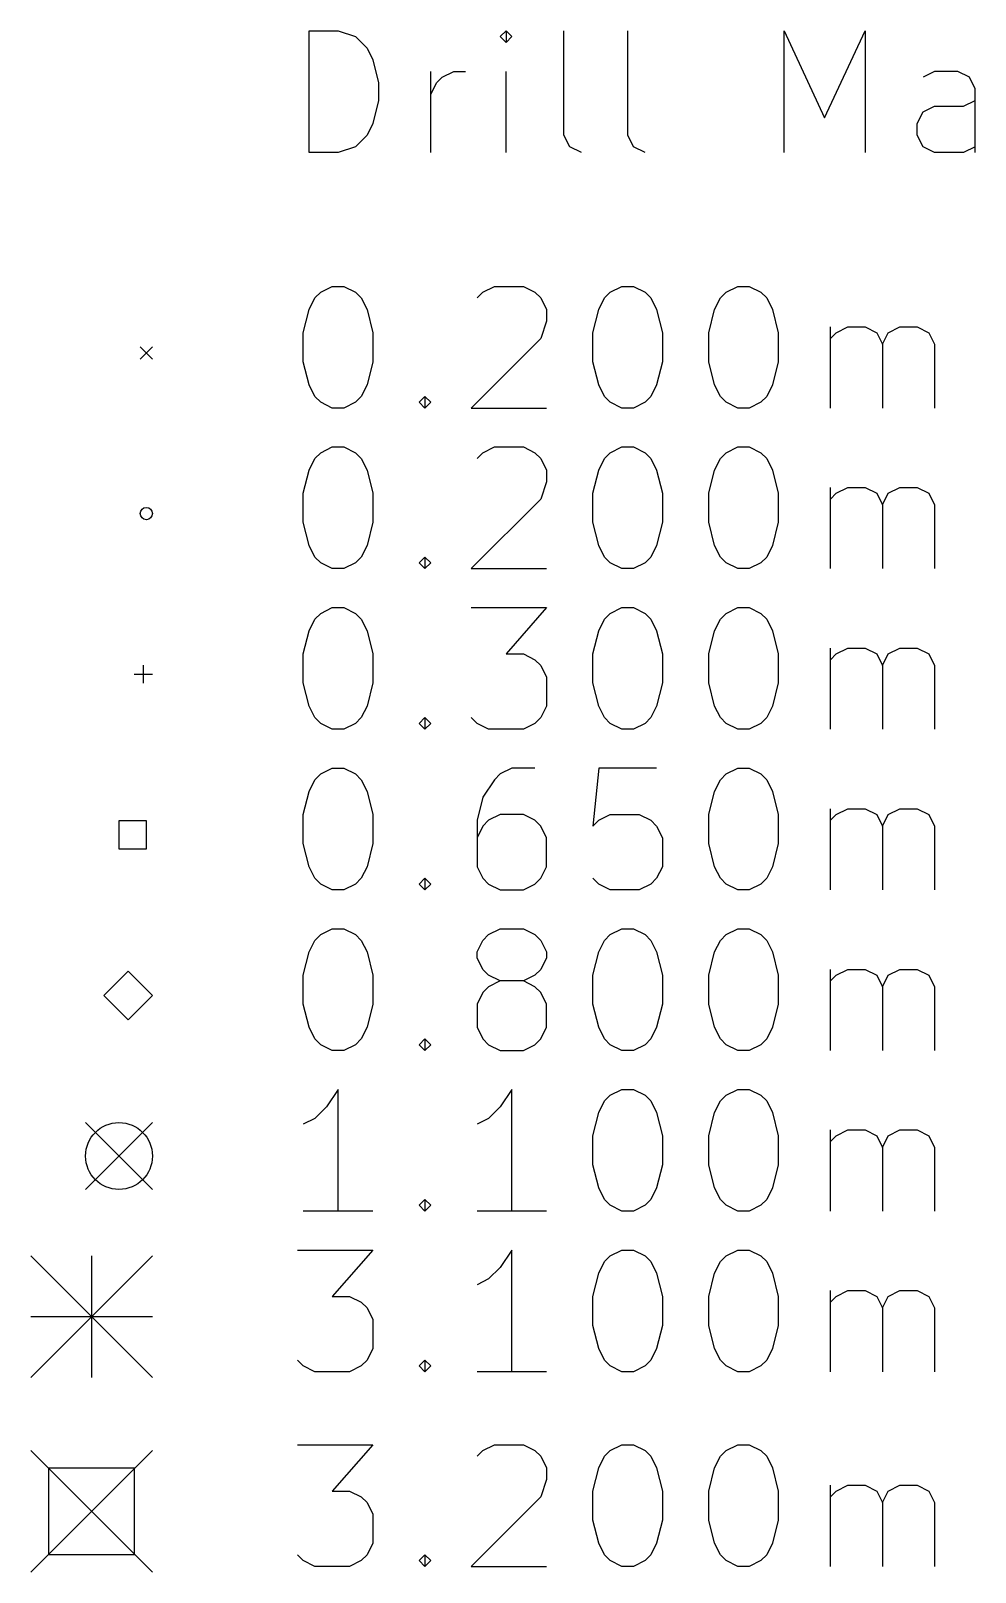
# Model space of a CAD drawing. Extents: x -2 to 85, y -27 to 85.
# Drawn here: x -2.08 to 13.45, y -26.52 to -1.18 of the extents above; entities that cross this region are included whole.
import ezdxf

# ---------------------------------------------------------------- set-up
doc = ezdxf.new("R2010")
doc.units = 0
doc.layers.add('BLACK', color=7, linetype='CONTINUOUS')

msp = doc.modelspace()

# ---------------------------------------------------------------- linework, layer by layer
at = {"layer": 'BLACK', "linetype": 'CONTINUOUS'}
for p, q in [((2.50119, -3.17976), (2.50119, -1.17976)), ((2.50119, -1.17976), (2.97738, -1.17976)), ((2.97738, -1.17976), (3.26309, -1.275)), ((5.73928, -1.17976), (5.64405, -1.275)), ((5.83452, -1.275), (5.73928, -1.17976)), ((5.73928, -1.17976), (5.73928, -1.37024)), ((6.69167, -2.89405), (6.69167, -1.17976)), ((7.73928, -2.89405), (7.73928, -1.17976)), ((10.3107, -3.17976), (10.3107, -1.17976)), ((10.3107, -1.17976), (10.9774, -2.60833)), ((10.9774, -2.60833), (11.644, -1.17976)), ((11.644, -1.17976), (11.644, -3.17976)), ((3.26309, -1.275), (3.45357, -1.46548)), ((3.45357, -1.46548), (3.54881, -1.65595)), ((5.64405, -1.275), (5.73928, -1.37024)), ((5.73928, -1.37024), (5.83452, -1.275)), ((3.54881, -1.65595), (3.64405, -2.0369)), ((4.50119, -3.17976), (4.50119, -1.84643)), ((4.59643, -2.0369), (4.69167, -1.94167)), ((4.69167, -1.94167), (4.88214, -1.84643)), ((4.88214, -1.84643), (5.07262, -1.84643)), ((5.73928, -3.17976), (5.73928, -1.84643)), ((12.7869, -1.84643), (12.5964, -1.94167)), ((13.1679, -1.84643), (12.7869, -1.84643)), ((13.3583, -1.94167), (13.1679, -1.84643)), ((13.4536, -2.13214), (13.3583, -1.94167)), ((3.64405, -2.0369), (3.64405, -2.32262)), ((4.50119, -2.22738), (4.59643, -2.0369)), ((13.4536, -3.17976), (13.4536, -2.13214)), ((3.64405, -2.32262), (3.54881, -2.70357)), ((12.5012, -2.70357), (12.5964, -2.51309)), ((12.5964, -2.51309), (12.7869, -2.41786)), ((12.7869, -2.41786), (13.2631, -2.41786)), ((13.2631, -2.41786), (13.4536, -2.32262)), ((3.54881, -2.70357), (3.45357, -2.89405)), ((12.5012, -2.89405), (12.5012, -2.70357)), ((3.45357, -2.89405), (3.26309, -3.08452)), ((6.7869, -3.08452), (6.69167, -2.89405)), ((7.83452, -3.08452), (7.73928, -2.89405)), ((12.5964, -3.08452), (12.5012, -2.89405)), ((2.97738, -3.17976), (2.50119, -3.17976)), ((3.26309, -3.08452), (2.97738, -3.17976)), ((6.97738, -3.17976), (6.7869, -3.08452)), ((8.025, -3.17976), (7.83452, -3.08452)), ((12.7869, -3.17976), (12.5964, -3.08452)), ((13.2631, -3.17976), (12.7869, -3.17976)), ((13.4536, -3.08452), (13.2631, -3.17976)), ((2.50119, -5.76071), (2.59643, -5.57024)), ((2.59643, -5.57024), (2.69167, -5.475)), ((2.69167, -5.475), (2.88214, -5.37976)), ((2.88214, -5.37976), (3.07262, -5.37976)), ((3.07262, -5.37976), (3.26309, -5.475)), ((3.26309, -5.475), (3.35833, -5.57024)), ((3.35833, -5.57024), (3.45357, -5.76071)), ((5.26309, -5.57024), (5.35833, -5.475)), ((5.35833, -5.475), (5.54881, -5.37976)), ((5.54881, -5.37976), (6.025, -5.37976)), ((6.025, -5.37976), (6.21548, -5.475)), ((6.21548, -5.475), (6.31071, -5.57024)), ((6.31071, -5.57024), (6.40595, -5.76071)), ((7.26309, -5.76071), (7.35833, -5.57024)), ((7.35833, -5.57024), (7.45357, -5.475)), ((7.45357, -5.475), (7.64405, -5.37976)), ((7.64405, -5.37976), (7.83452, -5.37976)), ((7.83452, -5.37976), (8.025, -5.475)), ((8.025, -5.475), (8.12024, -5.57024)), ((8.12024, -5.57024), (8.21548, -5.76071)), ((9.16786, -5.76071), (9.26309, -5.57024)), ((9.26309, -5.57024), (9.35833, -5.475)), ((9.35833, -5.475), (9.54881, -5.37976)), ((9.54881, -5.37976), (9.73928, -5.37976)), ((9.73928, -5.37976), (9.92976, -5.475)), ((9.92976, -5.475), (10.025, -5.57024)), ((10.025, -5.57024), (10.1202, -5.76071)), ((2.40595, -6.14167), (2.50119, -5.76071)), ((3.45357, -5.76071), (3.54881, -6.14167)), ((6.40595, -5.76071), (6.40595, -5.95119)), ((7.16786, -6.14167), (7.26309, -5.76071)), ((8.21548, -5.76071), (8.31071, -6.14167)), ((9.07262, -6.14167), (9.16786, -5.76071)), ((10.1202, -5.76071), (10.2155, -6.14167)), ((6.40595, -5.95119), (6.31071, -6.2369)), ((11.0726, -7.37976), (11.0726, -6.04643)), ((11.1679, -6.14167), (11.3583, -6.04643)), ((11.3583, -6.04643), (11.644, -6.04643)), ((11.644, -6.04643), (11.8345, -6.14167)), ((12.025, -6.14167), (12.2155, -6.04643)), ((12.2155, -6.04643), (12.5012, -6.04643)), ((12.5012, -6.04643), (12.6917, -6.14167)), ((2.40595, -6.61786), (2.40595, -6.14167)), ((3.54881, -6.14167), (3.54881, -6.61786)), ((6.31071, -6.2369), (5.16786, -7.37976)), ((7.16786, -6.61786), (7.16786, -6.14167)), ((8.31071, -6.14167), (8.31071, -6.61786)), ((9.07262, -6.61786), (9.07262, -6.14167)), ((10.2155, -6.14167), (10.2155, -6.61786)), ((11.0726, -6.2369), (11.1679, -6.14167)), ((11.8345, -6.14167), (11.9298, -6.33214)), ((11.9298, -6.33214), (12.025, -6.14167)), ((11.9298, -6.33214), (11.9298, -7.37976)), ((12.6917, -6.14167), (12.7869, -6.33214)), ((12.7869, -6.33214), (12.7869, -7.37976)), ((-0.275, -6.375), (-0.075, -6.575)), ((-0.075, -6.375), (-0.275, -6.575)), ((2.50119, -6.99881), (2.40595, -6.61786)), ((3.54881, -6.61786), (3.45357, -6.99881)), ((7.26309, -6.99881), (7.16786, -6.61786)), ((8.31071, -6.61786), (8.21548, -6.99881)), ((9.16786, -6.99881), (9.07262, -6.61786)), ((10.2155, -6.61786), (10.1202, -6.99881)), ((2.59643, -7.18928), (2.50119, -6.99881)), ((3.45357, -6.99881), (3.35833, -7.18928)), ((7.35833, -7.18928), (7.26309, -6.99881)), ((8.21548, -6.99881), (8.12024, -7.18928)), ((9.26309, -7.18928), (9.16786, -6.99881)), ((10.1202, -6.99881), (10.025, -7.18928)), ((2.69167, -7.28452), (2.59643, -7.18928)), ((2.88214, -7.37976), (2.69167, -7.28452)), ((3.26309, -7.28452), (3.07262, -7.37976)), ((3.35833, -7.18928), (3.26309, -7.28452)), ((4.31071, -7.28452), (4.40595, -7.18928)), ((4.40595, -7.37976), (4.31071, -7.28452)), ((4.40595, -7.18928), (4.50119, -7.28452)), ((4.40595, -7.18928), (4.40595, -7.37976)), ((4.50119, -7.28452), (4.40595, -7.37976)), ((7.45357, -7.28452), (7.35833, -7.18928)), ((7.64405, -7.37976), (7.45357, -7.28452)), ((8.025, -7.28452), (7.83452, -7.37976)), ((8.12024, -7.18928), (8.025, -7.28452)), ((9.35833, -7.28452), (9.26309, -7.18928)), ((9.54881, -7.37976), (9.35833, -7.28452)), ((9.92976, -7.28452), (9.73928, -7.37976)), ((10.025, -7.18928), (9.92976, -7.28452)), ((3.07262, -7.37976), (2.88214, -7.37976)), ((5.16786, -7.37976), (6.40595, -7.37976)), ((7.83452, -7.37976), (7.64405, -7.37976)), ((9.73928, -7.37976), (9.54881, -7.37976)), ((2.69167, -8.115), (2.88214, -8.01976)), ((2.88214, -8.01976), (3.07262, -8.01976)), ((3.07262, -8.01976), (3.26309, -8.115)), ((5.35833, -8.115), (5.54881, -8.01976)), ((5.54881, -8.01976), (6.025, -8.01976)), ((6.025, -8.01976), (6.21548, -8.115)), ((7.45357, -8.115), (7.64405, -8.01976)), ((7.64405, -8.01976), (7.83452, -8.01976)), ((7.83452, -8.01976), (8.025, -8.115)), ((9.35833, -8.115), (9.54881, -8.01976)), ((9.54881, -8.01976), (9.73928, -8.01976)), ((9.73928, -8.01976), (9.92976, -8.115)), ((2.50119, -8.40071), (2.59643, -8.21024)), ((2.59643, -8.21024), (2.69167, -8.115)), ((3.26309, -8.115), (3.35833, -8.21024)), ((3.35833, -8.21024), (3.45357, -8.40071)), ((5.26309, -8.21024), (5.35833, -8.115)), ((6.21548, -8.115), (6.31071, -8.21024)), ((6.31071, -8.21024), (6.40595, -8.40071)), ((7.26309, -8.40071), (7.35833, -8.21024)), ((7.35833, -8.21024), (7.45357, -8.115)), ((8.025, -8.115), (8.12024, -8.21024)), ((8.12024, -8.21024), (8.21548, -8.40071)), ((9.16786, -8.40071), (9.26309, -8.21024)), ((9.26309, -8.21024), (9.35833, -8.115)), ((9.92976, -8.115), (10.025, -8.21024)), ((10.025, -8.21024), (10.1202, -8.40071)), ((2.40595, -8.78167), (2.50119, -8.40071)), ((3.45357, -8.40071), (3.54881, -8.78167)), ((6.40595, -8.59119), (6.31071, -8.8769)), ((6.40595, -8.40071), (6.40595, -8.59119)), ((7.16786, -8.78167), (7.26309, -8.40071)), ((8.21548, -8.40071), (8.31071, -8.78167)), ((9.07262, -8.78167), (9.16786, -8.40071)), ((10.1202, -8.40071), (10.2155, -8.78167)), ((2.40595, -9.25786), (2.40595, -8.78167)), ((3.54881, -8.78167), (3.54881, -9.25786)), ((7.16786, -9.25786), (7.16786, -8.78167)), ((8.31071, -8.78167), (8.31071, -9.25786)), ((9.07262, -9.25786), (9.07262, -8.78167)), ((10.2155, -8.78167), (10.2155, -9.25786)), ((11.0726, -10.0198), (11.0726, -8.68643)), ((11.0726, -8.8769), (11.1679, -8.78167)), ((11.1679, -8.78167), (11.3583, -8.68643)), ((11.3583, -8.68643), (11.644, -8.68643)), ((11.644, -8.68643), (11.8345, -8.78167)), ((11.8345, -8.78167), (11.9298, -8.97214)), ((11.9298, -8.97214), (12.025, -8.78167)), ((12.025, -8.78167), (12.2155, -8.68643)), ((12.2155, -8.68643), (12.5012, -8.68643)), ((12.5012, -8.68643), (12.6917, -8.78167)), ((12.6917, -8.78167), (12.7869, -8.97214)), ((6.31071, -8.8769), (5.16786, -10.0198)), ((11.9298, -8.97214), (11.9298, -10.0198)), ((12.7869, -8.97214), (12.7869, -10.0198)), ((2.50119, -9.63881), (2.40595, -9.25786)), ((3.54881, -9.25786), (3.45357, -9.63881)), ((7.26309, -9.63881), (7.16786, -9.25786)), ((8.31071, -9.25786), (8.21548, -9.63881)), ((9.16786, -9.63881), (9.07262, -9.25786)), ((10.2155, -9.25786), (10.1202, -9.63881)), ((2.59643, -9.82928), (2.50119, -9.63881)), ((2.69167, -9.92452), (2.59643, -9.82928)), ((3.35833, -9.82928), (3.26309, -9.92452)), ((3.45357, -9.63881), (3.35833, -9.82928)), ((4.31071, -9.92452), (4.40595, -9.82928)), ((4.40595, -9.82928), (4.50119, -9.92452)), ((4.40595, -9.82928), (4.40595, -10.0198)), ((7.35833, -9.82928), (7.26309, -9.63881)), ((7.45357, -9.92452), (7.35833, -9.82928)), ((8.12024, -9.82928), (8.025, -9.92452)), ((8.21548, -9.63881), (8.12024, -9.82928)), ((9.26309, -9.82928), (9.16786, -9.63881)), ((9.35833, -9.92452), (9.26309, -9.82928)), ((10.025, -9.82928), (9.92976, -9.92452)), ((10.1202, -9.63881), (10.025, -9.82928)), ((2.88214, -10.0198), (2.69167, -9.92452)), ((3.07262, -10.0198), (2.88214, -10.0198)), ((3.26309, -9.92452), (3.07262, -10.0198)), ((4.40595, -10.0198), (4.31071, -9.92452)), ((4.50119, -9.92452), (4.40595, -10.0198)), ((5.16786, -10.0198), (6.40595, -10.0198)), ((7.64405, -10.0198), (7.45357, -9.92452)), ((7.83452, -10.0198), (7.64405, -10.0198)), ((8.025, -9.92452), (7.83452, -10.0198)), ((9.54881, -10.0198), (9.35833, -9.92452)), ((9.73928, -10.0198), (9.54881, -10.0198)), ((9.92976, -9.92452), (9.73928, -10.0198)), ((2.50119, -11.0407), (2.59643, -10.8502)), ((2.59643, -10.8502), (2.69167, -10.755)), ((2.69167, -10.755), (2.88214, -10.6598)), ((2.88214, -10.6598), (3.07262, -10.6598)), ((3.07262, -10.6598), (3.26309, -10.755)), ((3.26309, -10.755), (3.35833, -10.8502)), ((3.35833, -10.8502), (3.45357, -11.0407)), ((5.16786, -10.6598), (6.40595, -10.6598)), ((6.40595, -10.6598), (5.73928, -11.4217)), ((7.26309, -11.0407), (7.35833, -10.8502)), ((7.35833, -10.8502), (7.45357, -10.755)), ((7.45357, -10.755), (7.64405, -10.6598)), ((7.64405, -10.6598), (7.83452, -10.6598)), ((7.83452, -10.6598), (8.025, -10.755)), ((8.025, -10.755), (8.12024, -10.8502)), ((8.12024, -10.8502), (8.21548, -11.0407)), ((9.16786, -11.0407), (9.26309, -10.8502)), ((9.26309, -10.8502), (9.35833, -10.755)), ((9.35833, -10.755), (9.54881, -10.6598)), ((9.54881, -10.6598), (9.73928, -10.6598)), ((9.73928, -10.6598), (9.92976, -10.755)), ((9.92976, -10.755), (10.025, -10.8502)), ((10.025, -10.8502), (10.1202, -11.0407)), ((2.40595, -11.4217), (2.50119, -11.0407)), ((3.45357, -11.0407), (3.54881, -11.4217)), ((7.16786, -11.4217), (7.26309, -11.0407)), ((8.21548, -11.0407), (8.31071, -11.4217)), ((9.07262, -11.4217), (9.16786, -11.0407)), ((10.1202, -11.0407), (10.2155, -11.4217)), ((11.0726, -12.6598), (11.0726, -11.3264)), ((11.1679, -11.4217), (11.3583, -11.3264)), ((11.3583, -11.3264), (11.644, -11.3264)), ((11.644, -11.3264), (11.8345, -11.4217)), ((12.025, -11.4217), (12.2155, -11.3264)), ((12.2155, -11.3264), (12.5012, -11.3264)), ((12.5012, -11.3264), (12.6917, -11.4217)), ((-0.225, -11.605), (-0.225, -11.905)), ((2.40595, -11.8979), (2.40595, -11.4217)), ((3.54881, -11.4217), (3.54881, -11.8979)), ((5.73928, -11.4217), (6.025, -11.4217)), ((6.025, -11.4217), (6.21548, -11.5169)), ((6.21548, -11.5169), (6.31071, -11.6121)), ((6.31071, -11.6121), (6.40595, -11.8026)), ((7.16786, -11.8979), (7.16786, -11.4217)), ((8.31071, -11.4217), (8.31071, -11.8979)), ((9.07262, -11.8979), (9.07262, -11.4217)), ((10.2155, -11.4217), (10.2155, -11.8979)), ((11.0726, -11.5169), (11.1679, -11.4217)), ((11.8345, -11.4217), (11.9298, -11.6121)), ((11.9298, -11.6121), (12.025, -11.4217)), ((11.9298, -11.6121), (11.9298, -12.6598)), ((12.6917, -11.4217), (12.7869, -11.6121)), ((12.7869, -11.6121), (12.7869, -12.6598)), ((-0.375, -11.755), (-0.075, -11.755)), ((2.50119, -12.2788), (2.40595, -11.8979)), ((3.54881, -11.8979), (3.45357, -12.2788)), ((6.40595, -11.8026), (6.40595, -12.2788)), ((7.26309, -12.2788), (7.16786, -11.8979)), ((8.31071, -11.8979), (8.21548, -12.2788)), ((9.16786, -12.2788), (9.07262, -11.8979)), ((10.2155, -11.8979), (10.1202, -12.2788)), ((2.59643, -12.4693), (2.50119, -12.2788)), ((3.45357, -12.2788), (3.35833, -12.4693)), ((6.40595, -12.2788), (6.31071, -12.4693)), ((7.35833, -12.4693), (7.26309, -12.2788)), ((8.21548, -12.2788), (8.12024, -12.4693)), ((9.26309, -12.4693), (9.16786, -12.2788)), ((10.1202, -12.2788), (10.025, -12.4693)), ((2.69167, -12.5645), (2.59643, -12.4693)), ((2.88214, -12.6598), (2.69167, -12.5645)), ((3.07262, -12.6598), (2.88214, -12.6598)), ((3.26309, -12.5645), (3.07262, -12.6598)), ((3.35833, -12.4693), (3.26309, -12.5645)), ((4.31071, -12.5645), (4.40595, -12.4693)), ((4.40595, -12.6598), (4.31071, -12.5645)), ((4.40595, -12.4693), (4.50119, -12.5645)), ((4.40595, -12.4693), (4.40595, -12.6598)), ((4.50119, -12.5645), (4.40595, -12.6598)), ((5.26309, -12.5645), (5.16786, -12.4693)), ((5.45357, -12.6598), (5.26309, -12.5645)), ((6.025, -12.6598), (5.45357, -12.6598)), ((6.21548, -12.5645), (6.025, -12.6598)), ((6.31071, -12.4693), (6.21548, -12.5645)), ((7.45357, -12.5645), (7.35833, -12.4693)), ((7.64405, -12.6598), (7.45357, -12.5645)), ((7.83452, -12.6598), (7.64405, -12.6598)), ((8.025, -12.5645), (7.83452, -12.6598)), ((8.12024, -12.4693), (8.025, -12.5645)), ((9.35833, -12.5645), (9.26309, -12.4693)), ((9.54881, -12.6598), (9.35833, -12.5645)), ((9.73928, -12.6598), (9.54881, -12.6598)), ((9.92976, -12.5645), (9.73928, -12.6598)), ((10.025, -12.4693), (9.92976, -12.5645)), ((2.59643, -13.4902), (2.69167, -13.395)), ((2.69167, -13.395), (2.88214, -13.2998)), ((2.88214, -13.2998), (3.07262, -13.2998)), ((3.07262, -13.2998), (3.26309, -13.395)), ((3.26309, -13.395), (3.35833, -13.4902)), ((5.64405, -13.395), (5.54881, -13.4902)), ((5.83452, -13.2998), (5.64405, -13.395)), ((6.21548, -13.2998), (5.83452, -13.2998)), ((7.26309, -13.2998), (7.16786, -14.2521)), ((8.21548, -13.2998), (7.26309, -13.2998)), ((9.26309, -13.4902), (9.35833, -13.395)), ((9.35833, -13.395), (9.54881, -13.2998)), ((9.54881, -13.2998), (9.73928, -13.2998)), ((9.73928, -13.2998), (9.92976, -13.395)), ((9.92976, -13.395), (10.025, -13.4902)), ((2.40595, -14.0617), (2.50119, -13.6807)), ((2.50119, -13.6807), (2.59643, -13.4902)), ((3.35833, -13.4902), (3.45357, -13.6807)), ((3.45357, -13.6807), (3.54881, -14.0617)), ((5.54881, -13.4902), (5.35833, -13.776)), ((9.07262, -14.0617), (9.16786, -13.6807)), ((9.16786, -13.6807), (9.26309, -13.4902)), ((10.025, -13.4902), (10.1202, -13.6807)), ((10.1202, -13.6807), (10.2155, -14.0617)), ((5.35833, -13.776), (5.26309, -14.1569)), ((-0.17019, -14.1652), (-0.62981, -14.1652)), ((-0.62981, -14.1652), (-0.62981, -14.6248)), ((-0.17019, -14.6248), (-0.17019, -14.1652)), ((2.40595, -14.5379), (2.40595, -14.0617)), ((3.54881, -14.0617), (3.54881, -14.5379)), ((5.26309, -14.1569), (5.26309, -14.9188)), ((5.45357, -14.1569), (5.35833, -14.2521)), ((5.64405, -14.0617), (5.45357, -14.1569)), ((6.025, -14.0617), (5.64405, -14.0617)), ((6.21548, -14.1569), (6.025, -14.0617)), ((6.31071, -14.2521), (6.21548, -14.1569)), ((7.16786, -14.2521), (7.26309, -14.1569)), ((7.26309, -14.1569), (7.45357, -14.0617)), ((7.45357, -14.0617), (7.92976, -14.0617)), ((7.92976, -14.0617), (8.12024, -14.1569)), ((8.12024, -14.1569), (8.21548, -14.2521)), ((9.07262, -14.5379), (9.07262, -14.0617)), ((10.2155, -14.0617), (10.2155, -14.5379)), ((11.0726, -15.2998), (11.0726, -13.9664)), ((11.0726, -14.1569), (11.1679, -14.0617)), ((11.1679, -14.0617), (11.3583, -13.9664)), ((11.3583, -13.9664), (11.644, -13.9664)), ((11.644, -13.9664), (11.8345, -14.0617)), ((11.8345, -14.0617), (11.9298, -14.2521)), ((11.9298, -14.2521), (12.025, -14.0617)), ((12.025, -14.0617), (12.2155, -13.9664)), ((12.2155, -13.9664), (12.5012, -13.9664)), ((12.5012, -13.9664), (12.6917, -14.0617)), ((12.6917, -14.0617), (12.7869, -14.2521)), ((5.35833, -14.2521), (5.26309, -14.4426)), ((6.40595, -14.4426), (6.31071, -14.2521)), ((8.21548, -14.2521), (8.31071, -14.4426)), ((11.9298, -14.2521), (11.9298, -15.2998)), ((12.7869, -14.2521), (12.7869, -15.2998)), ((-0.62981, -14.6248), (-0.17019, -14.6248)), ((2.50119, -14.9188), (2.40595, -14.5379)), ((3.54881, -14.5379), (3.45357, -14.9188)), ((6.40595, -14.9188), (6.40595, -14.4426)), ((8.31071, -14.4426), (8.31071, -14.9188)), ((9.16786, -14.9188), (9.07262, -14.5379)), ((10.2155, -14.5379), (10.1202, -14.9188)), ((2.59643, -15.1093), (2.50119, -14.9188)), ((3.45357, -14.9188), (3.35833, -15.1093)), ((5.26309, -14.9188), (5.35833, -15.1093)), ((6.31071, -15.1093), (6.40595, -14.9188)), ((8.31071, -14.9188), (8.21548, -15.1093)), ((9.26309, -15.1093), (9.16786, -14.9188)), ((10.1202, -14.9188), (10.025, -15.1093)), ((2.69167, -15.2045), (2.59643, -15.1093)), ((3.35833, -15.1093), (3.26309, -15.2045)), ((4.31071, -15.2045), (4.40595, -15.1093)), ((4.40595, -15.1093), (4.50119, -15.2045)), ((4.40595, -15.1093), (4.40595, -15.2998)), ((5.35833, -15.1093), (5.45357, -15.2045)), ((6.21548, -15.2045), (6.31071, -15.1093)), ((7.26309, -15.2045), (7.16786, -15.1093)), ((8.21548, -15.1093), (8.12024, -15.2045)), ((9.35833, -15.2045), (9.26309, -15.1093)), ((10.025, -15.1093), (9.92976, -15.2045)), ((2.88214, -15.2998), (2.69167, -15.2045)), ((3.07262, -15.2998), (2.88214, -15.2998)), ((3.26309, -15.2045), (3.07262, -15.2998)), ((4.40595, -15.2998), (4.31071, -15.2045)), ((4.50119, -15.2045), (4.40595, -15.2998)), ((5.45357, -15.2045), (5.64405, -15.2998)), ((5.64405, -15.2998), (6.025, -15.2998)), ((6.025, -15.2998), (6.21548, -15.2045)), ((7.45357, -15.2998), (7.26309, -15.2045)), ((7.92976, -15.2998), (7.45357, -15.2998)), ((8.12024, -15.2045), (7.92976, -15.2998)), ((9.54881, -15.2998), (9.35833, -15.2045)), ((9.73928, -15.2998), (9.54881, -15.2998)), ((9.92976, -15.2045), (9.73928, -15.2998)), ((2.69167, -16.035), (2.88214, -15.9398)), ((2.88214, -15.9398), (3.07262, -15.9398)), ((3.07262, -15.9398), (3.26309, -16.035)), ((5.45357, -16.035), (5.64405, -15.9398)), ((5.64405, -15.9398), (6.025, -15.9398)), ((6.025, -15.9398), (6.21548, -16.035)), ((7.45357, -16.035), (7.64405, -15.9398)), ((7.64405, -15.9398), (7.83452, -15.9398)), ((7.83452, -15.9398), (8.025, -16.035)), ((9.35833, -16.035), (9.54881, -15.9398)), ((9.54881, -15.9398), (9.73928, -15.9398)), ((9.73928, -15.9398), (9.92976, -16.035)), ((2.50119, -16.3207), (2.59643, -16.1302)), ((2.59643, -16.1302), (2.69167, -16.035)), ((3.26309, -16.035), (3.35833, -16.1302)), ((3.35833, -16.1302), (3.45357, -16.3207)), ((5.26309, -16.3207), (5.35833, -16.1302)), ((5.35833, -16.1302), (5.45357, -16.035)), ((6.21548, -16.035), (6.31071, -16.1302)), ((6.31071, -16.1302), (6.40595, -16.3207)), ((7.26309, -16.3207), (7.35833, -16.1302)), ((7.35833, -16.1302), (7.45357, -16.035)), ((8.025, -16.035), (8.12024, -16.1302)), ((8.12024, -16.1302), (8.21548, -16.3207)), ((9.16786, -16.3207), (9.26309, -16.1302)), ((9.26309, -16.1302), (9.35833, -16.035)), ((9.92976, -16.035), (10.025, -16.1302)), ((10.025, -16.1302), (10.1202, -16.3207)), ((2.40595, -16.7017), (2.50119, -16.3207)), ((3.45357, -16.3207), (3.54881, -16.7017)), ((5.26309, -16.416), (5.26309, -16.3207)), ((5.35833, -16.6064), (5.26309, -16.416)), ((6.40595, -16.416), (6.31071, -16.6064)), ((6.40595, -16.3207), (6.40595, -16.416)), ((7.16786, -16.7017), (7.26309, -16.3207)), ((8.21548, -16.3207), (8.31071, -16.7017)), ((9.07262, -16.7017), (9.16786, -16.3207)), ((10.1202, -16.3207), (10.2155, -16.7017)), ((-0.475, -16.635), (-0.875, -17.035)), ((-0.075, -17.035), (-0.475, -16.635)), ((2.40595, -17.1779), (2.40595, -16.7017)), ((3.54881, -16.7017), (3.54881, -17.1779)), ((5.45357, -16.7017), (5.35833, -16.6064)), ((5.64405, -16.7969), (5.45357, -16.7017)), ((6.21548, -16.7017), (6.025, -16.7969)), ((6.31071, -16.6064), (6.21548, -16.7017)), ((7.16786, -17.1779), (7.16786, -16.7017)), ((8.31071, -16.7017), (8.31071, -17.1779)), ((9.07262, -17.1779), (9.07262, -16.7017)), ((10.2155, -16.7017), (10.2155, -17.1779)), ((11.0726, -17.9398), (11.0726, -16.6064)), ((11.0726, -16.7969), (11.1679, -16.7017)), ((11.1679, -16.7017), (11.3583, -16.6064)), ((11.3583, -16.6064), (11.644, -16.6064)), ((11.644, -16.6064), (11.8345, -16.7017)), ((11.8345, -16.7017), (11.9298, -16.8921)), ((11.9298, -16.8921), (12.025, -16.7017)), ((12.025, -16.7017), (12.2155, -16.6064)), ((12.2155, -16.6064), (12.5012, -16.6064)), ((12.5012, -16.6064), (12.6917, -16.7017)), ((12.6917, -16.7017), (12.7869, -16.8921)), ((5.45357, -16.8921), (5.35833, -16.9874)), ((5.64405, -16.7969), (5.45357, -16.8921)), ((6.025, -16.7969), (5.64405, -16.7969)), ((6.21548, -16.8921), (6.025, -16.7969)), ((6.31071, -16.9874), (6.21548, -16.8921)), ((11.9298, -16.8921), (11.9298, -17.9398)), ((12.7869, -16.8921), (12.7869, -17.9398)), ((-0.875, -17.035), (-0.475, -17.435)), ((-0.475, -17.435), (-0.075, -17.035)), ((2.50119, -17.5588), (2.40595, -17.1779)), ((3.54881, -17.1779), (3.45357, -17.5588)), ((5.35833, -16.9874), (5.26309, -17.1779)), ((5.26309, -17.1779), (5.26309, -17.5588)), ((6.40595, -17.1779), (6.31071, -16.9874)), ((6.40595, -17.5588), (6.40595, -17.1779)), ((7.26309, -17.5588), (7.16786, -17.1779)), ((8.31071, -17.1779), (8.21548, -17.5588)), ((9.16786, -17.5588), (9.07262, -17.1779)), ((10.2155, -17.1779), (10.1202, -17.5588)), ((2.59643, -17.7493), (2.50119, -17.5588)), ((3.45357, -17.5588), (3.35833, -17.7493)), ((5.26309, -17.5588), (5.35833, -17.7493)), ((6.31071, -17.7493), (6.40595, -17.5588)), ((7.35833, -17.7493), (7.26309, -17.5588)), ((8.21548, -17.5588), (8.12024, -17.7493)), ((9.26309, -17.7493), (9.16786, -17.5588)), ((10.1202, -17.5588), (10.025, -17.7493)), ((2.69167, -17.8445), (2.59643, -17.7493)), ((2.88214, -17.9398), (2.69167, -17.8445)), ((3.07262, -17.9398), (2.88214, -17.9398)), ((3.26309, -17.8445), (3.07262, -17.9398)), ((3.35833, -17.7493), (3.26309, -17.8445)), ((4.31071, -17.8445), (4.40595, -17.7493)), ((4.40595, -17.9398), (4.31071, -17.8445)), ((4.40595, -17.7493), (4.50119, -17.8445)), ((4.40595, -17.7493), (4.40595, -17.9398)), ((4.50119, -17.8445), (4.40595, -17.9398)), ((5.35833, -17.7493), (5.45357, -17.8445)), ((5.45357, -17.8445), (5.64405, -17.9398)), ((5.64405, -17.9398), (6.025, -17.9398)), ((6.025, -17.9398), (6.21548, -17.8445)), ((6.21548, -17.8445), (6.31071, -17.7493)), ((7.45357, -17.8445), (7.35833, -17.7493)), ((7.64405, -17.9398), (7.45357, -17.8445)), ((7.83452, -17.9398), (7.64405, -17.9398)), ((8.025, -17.8445), (7.83452, -17.9398)), ((8.12024, -17.7493), (8.025, -17.8445)), ((9.35833, -17.8445), (9.26309, -17.7493)), ((9.54881, -17.9398), (9.35833, -17.8445)), ((9.73928, -17.9398), (9.54881, -17.9398)), ((9.92976, -17.8445), (9.73928, -17.9398)), ((10.025, -17.7493), (9.92976, -17.8445)), ((2.97738, -18.5798), (2.7869, -18.8655)), ((2.97738, -20.5798), (2.97738, -18.5798)), ((5.83452, -18.5798), (5.64405, -18.8655)), ((5.83452, -20.5798), (5.83452, -18.5798)), ((7.35833, -18.7702), (7.45357, -18.675)), ((7.45357, -18.675), (7.64405, -18.5798)), ((7.64405, -18.5798), (7.83452, -18.5798)), ((7.83452, -18.5798), (8.025, -18.675)), ((8.025, -18.675), (8.12024, -18.7702)), ((9.26309, -18.7702), (9.35833, -18.675)), ((9.35833, -18.675), (9.54881, -18.5798)), ((9.54881, -18.5798), (9.73928, -18.5798)), ((9.73928, -18.5798), (9.92976, -18.675)), ((9.92976, -18.675), (10.025, -18.7702)), ((2.7869, -18.8655), (2.59643, -19.056)), ((5.64405, -18.8655), (5.45357, -19.056)), ((7.16786, -19.3417), (7.26309, -18.9607)), ((7.26309, -18.9607), (7.35833, -18.7702)), ((8.12024, -18.7702), (8.21548, -18.9607)), ((8.21548, -18.9607), (8.31071, -19.3417)), ((9.07262, -19.3417), (9.16786, -18.9607)), ((9.16786, -18.9607), (9.26309, -18.7702)), ((10.025, -18.7702), (10.1202, -18.9607)), ((10.1202, -18.9607), (10.2155, -19.3417)), ((-1.175, -19.125), (-0.075, -20.225)), ((-0.075, -19.125), (-1.175, -20.225)), ((2.59643, -19.056), (2.40595, -19.1512)), ((5.45357, -19.056), (5.26309, -19.1512)), ((11.0726, -20.5798), (11.0726, -19.2464)), ((11.1679, -19.3417), (11.3583, -19.2464)), ((11.3583, -19.2464), (11.644, -19.2464)), ((11.644, -19.2464), (11.8345, -19.3417)), ((12.025, -19.3417), (12.2155, -19.2464)), ((12.2155, -19.2464), (12.5012, -19.2464)), ((12.5012, -19.2464), (12.6917, -19.3417)), ((7.16786, -19.8179), (7.16786, -19.3417)), ((8.31071, -19.3417), (8.31071, -19.8179)), ((9.07262, -19.8179), (9.07262, -19.3417)), ((10.2155, -19.3417), (10.2155, -19.8179)), ((11.0726, -19.4369), (11.1679, -19.3417)), ((11.8345, -19.3417), (11.9298, -19.5321)), ((11.9298, -19.5321), (12.025, -19.3417)), ((12.6917, -19.3417), (12.7869, -19.5321)), ((11.9298, -19.5321), (11.9298, -20.5798)), ((12.7869, -19.5321), (12.7869, -20.5798)), ((7.26309, -20.1988), (7.16786, -19.8179)), ((8.31071, -19.8179), (8.21548, -20.1988)), ((9.16786, -20.1988), (9.07262, -19.8179)), ((10.2155, -19.8179), (10.1202, -20.1988)), ((7.35833, -20.3893), (7.26309, -20.1988)), ((8.21548, -20.1988), (8.12024, -20.3893)), ((9.26309, -20.3893), (9.16786, -20.1988)), ((10.1202, -20.1988), (10.025, -20.3893)), ((4.31071, -20.4845), (4.40595, -20.3893)), ((4.40595, -20.5798), (4.31071, -20.4845)), ((4.40595, -20.3893), (4.50119, -20.4845)), ((4.40595, -20.3893), (4.40595, -20.5798)), ((4.50119, -20.4845), (4.40595, -20.5798)), ((7.45357, -20.4845), (7.35833, -20.3893)), ((7.64405, -20.5798), (7.45357, -20.4845)), ((8.025, -20.4845), (7.83452, -20.5798)), ((8.12024, -20.3893), (8.025, -20.4845)), ((9.35833, -20.4845), (9.26309, -20.3893)), ((9.54881, -20.5798), (9.35833, -20.4845)), ((9.92976, -20.4845), (9.73928, -20.5798)), ((10.025, -20.3893), (9.92976, -20.4845)), ((3.54881, -20.5798), (2.40595, -20.5798)), ((6.40595, -20.5798), (5.26309, -20.5798)), ((7.83452, -20.5798), (7.64405, -20.5798)), ((9.73928, -20.5798), (9.54881, -20.5798)), ((2.31071, -21.2198), (3.54881, -21.2198)), ((3.54881, -21.2198), (2.88214, -21.9817)), ((5.83452, -21.2198), (5.64405, -21.5055)), ((5.83452, -23.2198), (5.83452, -21.2198)), ((7.45357, -21.315), (7.64405, -21.2198)), ((7.64405, -21.2198), (7.83452, -21.2198)), ((7.83452, -21.2198), (8.025, -21.315)), ((9.35833, -21.315), (9.54881, -21.2198)), ((9.54881, -21.2198), (9.73928, -21.2198)), ((9.73928, -21.2198), (9.92976, -21.315)), ((-2.075, -21.315), (-0.075, -23.315)), ((-0.075, -21.315), (-2.075, -23.315)), ((-1.075, -21.315), (-1.075, -23.315)), ((5.64405, -21.5055), (5.45357, -21.696)), ((7.26309, -21.6007), (7.35833, -21.4102)), ((7.35833, -21.4102), (7.45357, -21.315)), ((8.025, -21.315), (8.12024, -21.4102)), ((8.12024, -21.4102), (8.21548, -21.6007)), ((9.16786, -21.6007), (9.26309, -21.4102)), ((9.26309, -21.4102), (9.35833, -21.315)), ((9.92976, -21.315), (10.025, -21.4102)), ((10.025, -21.4102), (10.1202, -21.6007)), ((5.45357, -21.696), (5.26309, -21.7912)), ((7.16786, -21.9817), (7.26309, -21.6007)), ((8.21548, -21.6007), (8.31071, -21.9817)), ((9.07262, -21.9817), (9.16786, -21.6007)), ((10.1202, -21.6007), (10.2155, -21.9817)), ((2.88214, -21.9817), (3.16786, -21.9817)), ((3.16786, -21.9817), (3.35833, -22.0769)), ((7.16786, -22.4579), (7.16786, -21.9817)), ((8.31071, -21.9817), (8.31071, -22.4579)), ((9.07262, -22.4579), (9.07262, -21.9817)), ((10.2155, -21.9817), (10.2155, -22.4579)), ((11.0726, -23.2198), (11.0726, -21.8864)), ((11.0726, -22.0769), (11.1679, -21.9817)), ((11.1679, -21.9817), (11.3583, -21.8864)), ((11.3583, -21.8864), (11.644, -21.8864)), ((11.644, -21.8864), (11.8345, -21.9817)), ((11.8345, -21.9817), (11.9298, -22.1721)), ((11.9298, -22.1721), (12.025, -21.9817)), ((12.025, -21.9817), (12.2155, -21.8864)), ((12.2155, -21.8864), (12.5012, -21.8864)), ((12.5012, -21.8864), (12.6917, -21.9817)), ((12.6917, -21.9817), (12.7869, -22.1721)), ((3.35833, -22.0769), (3.45357, -22.1721)), ((3.45357, -22.1721), (3.54881, -22.3626)), ((11.9298, -22.1721), (11.9298, -23.2198)), ((12.7869, -22.1721), (12.7869, -23.2198)), ((-2.075, -22.315), (-0.075, -22.315)), ((3.54881, -22.3626), (3.54881, -22.8388)), ((7.26309, -22.8388), (7.16786, -22.4579)), ((8.31071, -22.4579), (8.21548, -22.8388)), ((9.16786, -22.8388), (9.07262, -22.4579)), ((10.2155, -22.4579), (10.1202, -22.8388)), ((2.40595, -23.1245), (2.31071, -23.0293)), ((3.45357, -23.0293), (3.35833, -23.1245)), ((3.54881, -22.8388), (3.45357, -23.0293)), ((4.31071, -23.1245), (4.40595, -23.0293)), ((4.40595, -23.0293), (4.50119, -23.1245)), ((4.40595, -23.0293), (4.40595, -23.2198)), ((7.35833, -23.0293), (7.26309, -22.8388)), ((7.45357, -23.1245), (7.35833, -23.0293)), ((8.12024, -23.0293), (8.025, -23.1245)), ((8.21548, -22.8388), (8.12024, -23.0293)), ((9.26309, -23.0293), (9.16786, -22.8388)), ((9.35833, -23.1245), (9.26309, -23.0293)), ((10.025, -23.0293), (9.92976, -23.1245)), ((10.1202, -22.8388), (10.025, -23.0293)), ((2.59643, -23.2198), (2.40595, -23.1245)), ((3.16786, -23.2198), (2.59643, -23.2198)), ((3.35833, -23.1245), (3.16786, -23.2198)), ((4.40595, -23.2198), (4.31071, -23.1245)), ((4.50119, -23.1245), (4.40595, -23.2198)), ((6.40595, -23.2198), (5.26309, -23.2198)), ((7.64405, -23.2198), (7.45357, -23.1245)), ((7.83452, -23.2198), (7.64405, -23.2198)), ((8.025, -23.1245), (7.83452, -23.2198)), ((9.54881, -23.2198), (9.35833, -23.1245)), ((9.73928, -23.2198), (9.54881, -23.2198)), ((9.92976, -23.1245), (9.73928, -23.2198)), ((-2.075, -24.515), (-0.075, -26.515)), ((-0.075, -24.515), (-2.075, -26.515)), ((2.31071, -24.4198), (3.54881, -24.4198)), ((3.54881, -24.4198), (2.88214, -25.1817)), ((5.26309, -24.6102), (5.35833, -24.515)), ((5.35833, -24.515), (5.54881, -24.4198)), ((5.54881, -24.4198), (6.025, -24.4198)), ((6.025, -24.4198), (6.21548, -24.515)), ((6.21548, -24.515), (6.31071, -24.6102)), ((7.35833, -24.6102), (7.45357, -24.515)), ((7.45357, -24.515), (7.64405, -24.4198)), ((7.64405, -24.4198), (7.83452, -24.4198)), ((7.83452, -24.4198), (8.025, -24.515)), ((8.025, -24.515), (8.12024, -24.6102)), ((9.26309, -24.6102), (9.35833, -24.515)), ((9.35833, -24.515), (9.54881, -24.4198)), ((9.54881, -24.4198), (9.73928, -24.4198)), ((9.73928, -24.4198), (9.92976, -24.515)), ((9.92976, -24.515), (10.025, -24.6102)), ((-0.36789, -24.8079), (-1.78211, -24.8079)), ((-1.78211, -24.8079), (-1.78211, -26.2221)), ((-0.36789, -26.2221), (-0.36789, -24.8079)), ((6.31071, -24.6102), (6.40595, -24.8007)), ((6.40595, -24.8007), (6.40595, -24.9912)), ((7.16786, -25.1817), (7.26309, -24.8007)), ((7.26309, -24.8007), (7.35833, -24.6102)), ((8.12024, -24.6102), (8.21548, -24.8007)), ((8.21548, -24.8007), (8.31071, -25.1817)), ((9.07262, -25.1817), (9.16786, -24.8007)), ((9.16786, -24.8007), (9.26309, -24.6102)), ((10.025, -24.6102), (10.1202, -24.8007)), ((10.1202, -24.8007), (10.2155, -25.1817)), ((6.40595, -24.9912), (6.31071, -25.2769)), ((2.88214, -25.1817), (3.16786, -25.1817)), ((3.16786, -25.1817), (3.35833, -25.2769)), ((3.35833, -25.2769), (3.45357, -25.3721)), ((6.31071, -25.2769), (5.16786, -26.4198)), ((7.16786, -25.6579), (7.16786, -25.1817)), ((8.31071, -25.1817), (8.31071, -25.6579)), ((9.07262, -25.6579), (9.07262, -25.1817)), ((10.2155, -25.1817), (10.2155, -25.6579)), ((11.0726, -26.4198), (11.0726, -25.0864)), ((11.0726, -25.2769), (11.1679, -25.1817)), ((11.1679, -25.1817), (11.3583, -25.0864)), ((11.3583, -25.0864), (11.644, -25.0864)), ((11.644, -25.0864), (11.8345, -25.1817)), ((11.8345, -25.1817), (11.9298, -25.3721)), ((11.9298, -25.3721), (12.025, -25.1817)), ((12.025, -25.1817), (12.2155, -25.0864)), ((12.2155, -25.0864), (12.5012, -25.0864)), ((12.5012, -25.0864), (12.6917, -25.1817)), ((12.6917, -25.1817), (12.7869, -25.3721)), ((3.45357, -25.3721), (3.54881, -25.5626)), ((3.54881, -25.5626), (3.54881, -26.0388)), ((11.9298, -25.3721), (11.9298, -26.4198)), ((12.7869, -25.3721), (12.7869, -26.4198)), ((7.26309, -26.0388), (7.16786, -25.6579)), ((8.31071, -25.6579), (8.21548, -26.0388)), ((9.16786, -26.0388), (9.07262, -25.6579)), ((10.2155, -25.6579), (10.1202, -26.0388)), ((3.54881, -26.0388), (3.45357, -26.2293)), ((7.35833, -26.2293), (7.26309, -26.0388)), ((8.21548, -26.0388), (8.12024, -26.2293)), ((9.26309, -26.2293), (9.16786, -26.0388)), ((10.1202, -26.0388), (10.025, -26.2293)), ((-1.78211, -26.2221), (-0.36789, -26.2221)), ((2.40595, -26.3245), (2.31071, -26.2293)), ((2.59643, -26.4198), (2.40595, -26.3245)), ((3.35833, -26.3245), (3.16786, -26.4198)), ((3.45357, -26.2293), (3.35833, -26.3245)), ((4.31071, -26.3245), (4.40595, -26.2293)), ((4.40595, -26.4198), (4.31071, -26.3245)), ((4.40595, -26.2293), (4.50119, -26.3245)), ((4.40595, -26.2293), (4.40595, -26.4198)), ((4.50119, -26.3245), (4.40595, -26.4198)), ((7.45357, -26.3245), (7.35833, -26.2293)), ((7.64405, -26.4198), (7.45357, -26.3245)), ((8.025, -26.3245), (7.83452, -26.4198)), ((8.12024, -26.2293), (8.025, -26.3245)), ((9.35833, -26.3245), (9.26309, -26.2293)), ((9.54881, -26.4198), (9.35833, -26.3245)), ((9.92976, -26.3245), (9.73928, -26.4198)), ((10.025, -26.2293), (9.92976, -26.3245)), ((3.16786, -26.4198), (2.59643, -26.4198)), ((5.16786, -26.4198), (6.40595, -26.4198)), ((7.83452, -26.4198), (7.64405, -26.4198)), ((9.73928, -26.4198), (9.54881, -26.4198))]:
    msp.add_line(p, q, dxfattribs=at)
at = {"layer": 'BLACK'}
for centre, radius in [((-0.175, -9.115), 0.1), ((-0.625, -19.675), 0.55)]:
    msp.add_circle(centre, radius, dxfattribs=at)

doc.saveas('drawing.dxf')
